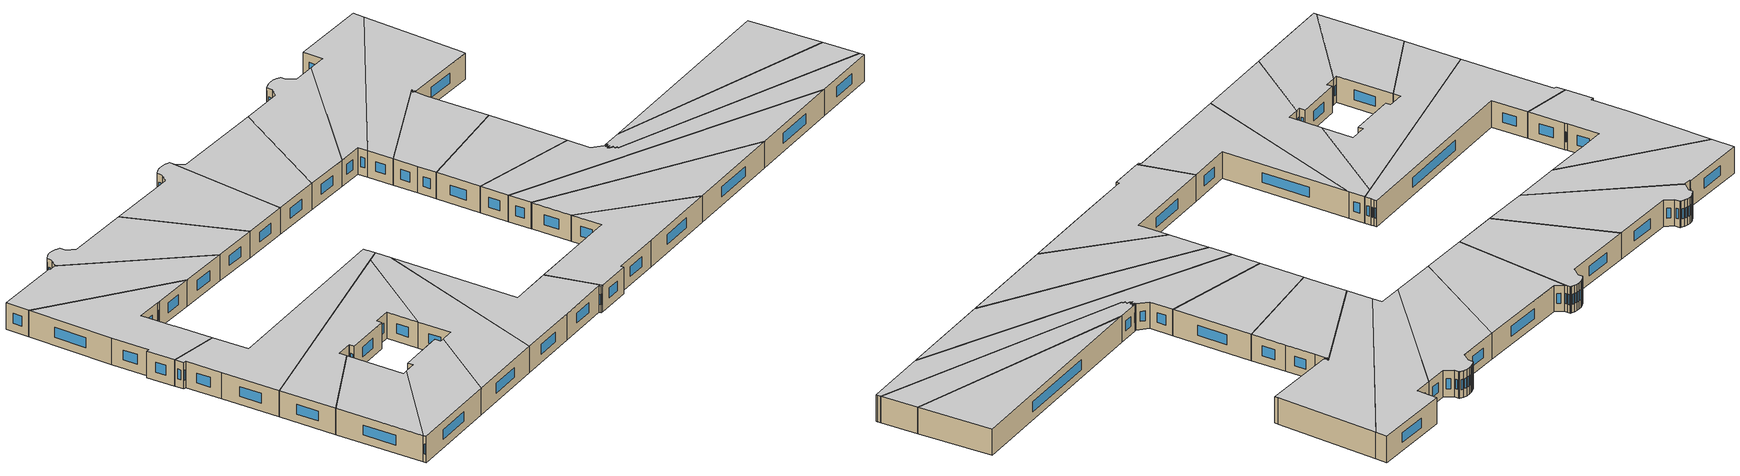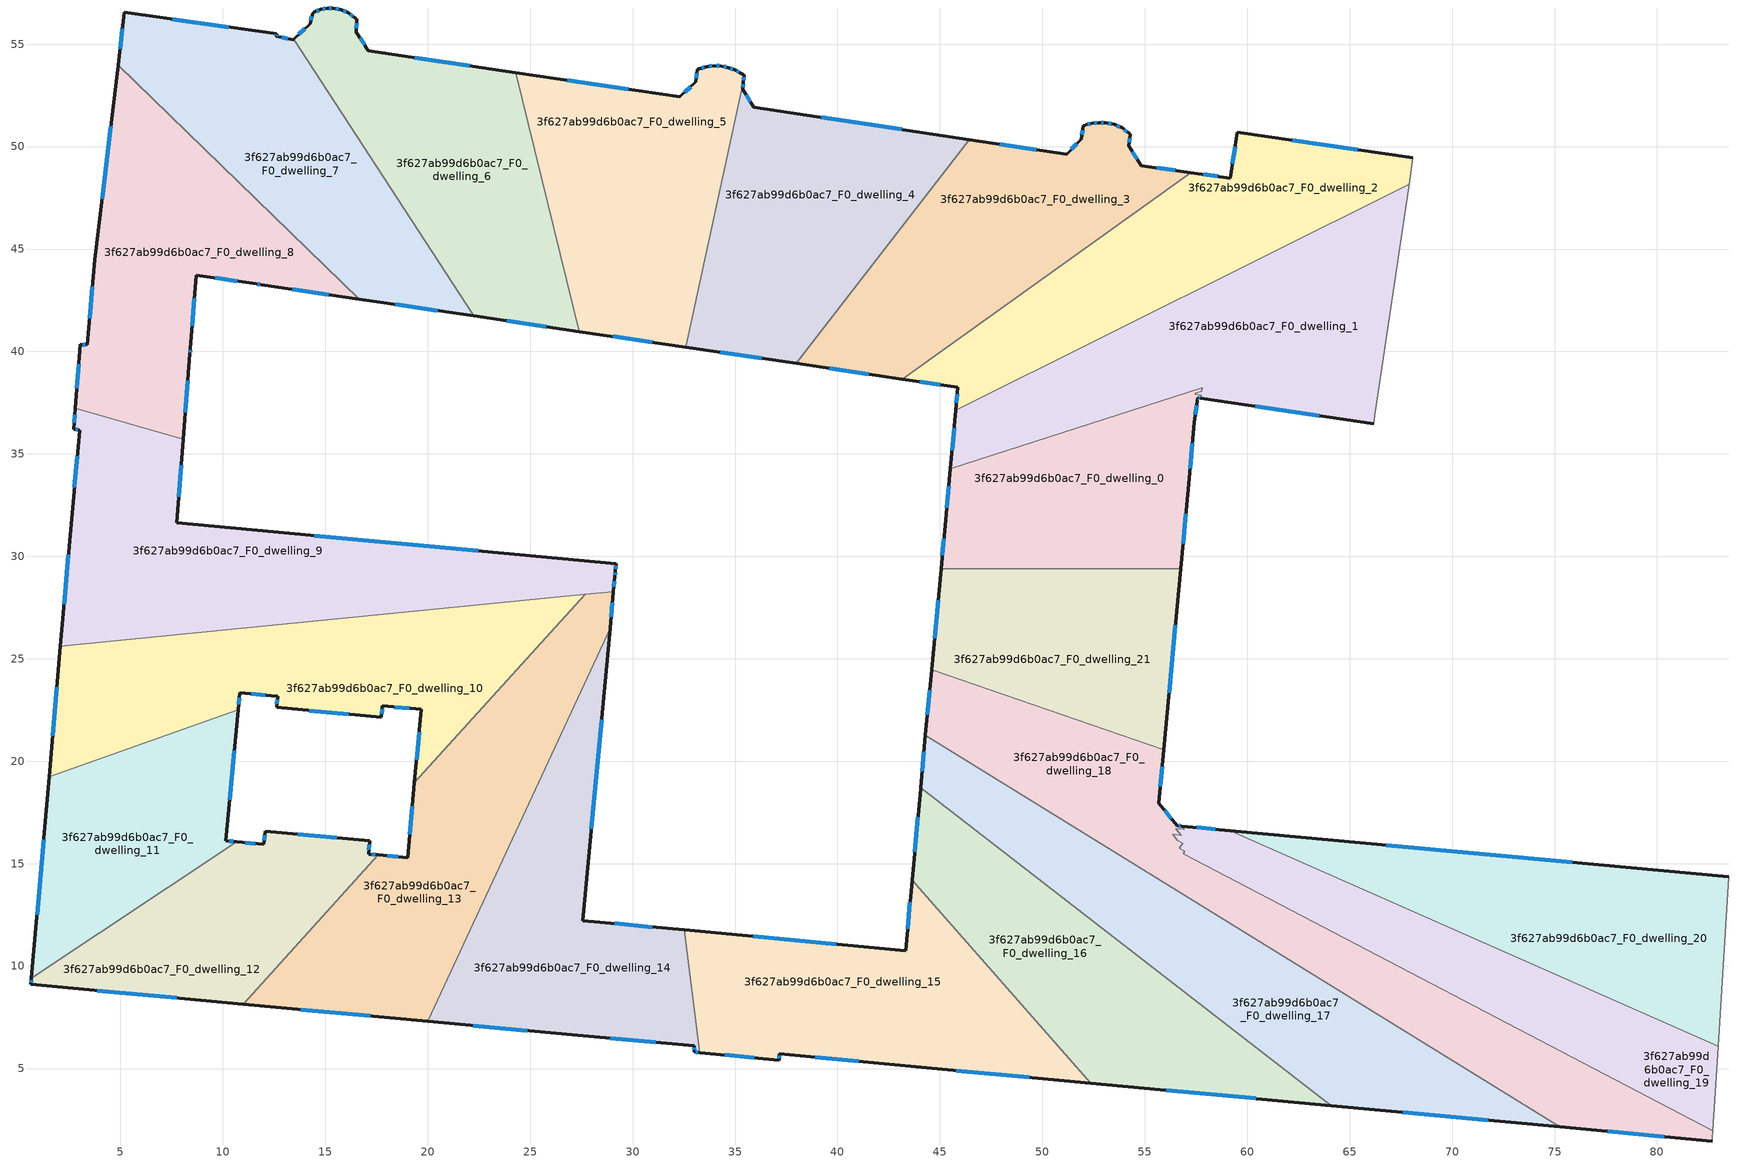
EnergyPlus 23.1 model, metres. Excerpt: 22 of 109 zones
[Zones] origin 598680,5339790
3f627ab99d6b0ac7_F0_dwelling_0
 floor ground (EU_floor_Construction): 57.81,38.22 57.79,38.05 57.47,37.95 57.46,37.91 57.76,37.87 57.74,37.72 57.59,37.74 57.41,36.54 57.12,33.28 56.76,29.4 45.06,29.4 45.25,31.51 45.51,34.28 z0
 wall outside (EU_wall_Construction): 56.76,29.4 57.12,33.28 57.41,36.54 57.59,37.74 57.74,37.72 / 45.51,34.28 45.25,31.51 45.06,29.4 z0:3
 wall to 3f627ab99d6b0ac7_F0_dwelling_21 (EU_wall_Construction): 45.06,29.4 56.76,29.4 z0:3
 wall to 3f627ab99d6b0ac7_F0_dwelling_1 (EU_wall_Construction): 57.74,37.72 57.76,37.87 57.46,37.91 57.47,37.95 57.79,38.05 57.81,38.22 45.51,34.28 z0:3
 window (EU_Window_Construction): 57.64,37.74 57.69,37.73 / 57.47,36.92 57.53,37.36 / 57.21,34.3 57.32,35.52 / 56.87,30.62 57,32.07 / 45.19,30.85 45.12,30.06 / 45.43,33.41 45.33,32.38 z0.94:2.06
 ceiling to 3f627ab99d6b0ac7_F1_dwelling_0 (EU_floor_Construction): 56.76,29.4 57.12,33.28 57.41,36.54 57.59,37.74 57.74,37.72 57.76,37.87 57.46,37.91 57.47,37.95 57.79,38.05 57.81,38.22 45.51,34.28 45.25,31.51 45.06,29.4 z3
3f627ab99d6b0ac7_F0_dwelling_1
 floor ground (EU_floor_Construction): 67.9,48.16 66.23,36.89 66.17,36.48 57.74,37.72 57.76,37.87 57.46,37.91 57.47,37.95 57.79,38.05 57.81,38.22 45.51,34.28 45.77,37.14 z0
 wall outside (EU_wall_Construction): 57.74,37.72 66.17,36.48 / 45.77,37.14 45.51,34.28 z0:3
 wall to 3f627ab99d6b0ac7_F0_dwelling_2 (EU_wall_Construction): 67.9,48.16 45.77,37.14 z0:3
 wall adiabatic (EU_wall_Construction): 66.17,36.48 66.23,36.89 67.9,48.16 z0:3
 window (EU_Window_Construction): 60.38,37.33 63.53,36.87 / 45.69,36.24 45.59,35.18 z0.94:2.06
 ceiling to 3f627ab99d6b0ac7_F1_dwelling_1 (EU_floor_Construction): 66.17,36.48 66.23,36.89 67.9,48.16 45.77,37.14 45.51,34.28 57.81,38.22 57.79,38.05 57.47,37.95 57.46,37.91 57.76,37.87 57.74,37.72 z3
3f627ab99d6b0ac7_F0_dwelling_10
 floor ground (EU_floor_Construction): 27.69,28.15 19.36,18.95 19.69,22.52 17.79,22.7 17.74,22.14 12.63,22.62 12.68,23.17 12.64,23.18 10.83,23.35 10.75,22.51 1.52,19.25 2.08,25.62 z0
 wall outside (EU_wall_Construction): 10.75,22.51 10.83,23.35 12.64,23.18 12.68,23.17 12.63,22.62 17.74,22.14 17.79,22.7 19.69,22.52 19.36,18.95 / 2.08,25.62 1.52,19.25 z0:3
 wall to 3f627ab99d6b0ac7_F0_dwelling_11 (EU_wall_Construction): 1.52,19.25 10.75,22.51 z0:3
 wall to 3f627ab99d6b0ac7_F0_dwelling_13 (EU_wall_Construction): 19.36,18.95 27.69,28.15 z0:3
 wall to 3f627ab99d6b0ac7_F0_dwelling_9 (EU_wall_Construction): 27.69,28.15 2.08,25.62 z0:3
 window (EU_Window_Construction): 18.38,22.65 19.09,22.58 / 17.75,22.32 17.77,22.53 / 14.23,22.47 16.14,22.29 / 12.66,23 12.64,22.79 / 11.39,23.3 12.07,23.23 / 10.77,22.77 10.8,23.09 / 1.9,23.62 1.7,21.24 / 19.59,21.4 19.46,20.07 z0.94:2.06
 ceiling to 3f627ab99d6b0ac7_F1_dwelling_10 (EU_floor_Construction): 19.36,18.95 27.69,28.15 2.08,25.62 1.52,19.25 10.75,22.51 10.83,23.35 12.64,23.18 12.68,23.17 12.63,22.62 17.74,22.14 17.79,22.7 19.69,22.52 z3
3f627ab99d6b0ac7_F0_dwelling_11
 floor ground (EU_floor_Construction): 10.75,22.51 10.15,16.12 10.69,16.07 0.66,9.42 1.52,19.25 z0
 wall outside (EU_wall_Construction): 10.69,16.07 10.15,16.12 10.75,22.51 / 1.52,19.25 0.66,9.42 z0:3
 wall to 3f627ab99d6b0ac7_F0_dwelling_12 (EU_wall_Construction): 0.66,9.42 10.69,16.07 z0:3
 window (EU_Window_Construction): 10.34,18.12 10.56,20.51 / 10.52,16.08 10.32,16.1 / 1.25,16.17 0.93,12.5 z0.94:2.06
 ceiling to 3f627ab99d6b0ac7_F1_dwelling_11 (EU_floor_Construction): 10.69,16.07 10.15,16.12 10.75,22.51 1.52,19.25 0.66,9.42 z3
3f627ab99d6b0ac7_F0_dwelling_12
 floor ground (EU_floor_Construction): 17.17,16.11 17.11,15.47 17.59,15.43 10.99,8.14 0.64,9.11 0.66,9.42 10.69,16.07 12.01,15.94 12.06,16.58 z0
 wall outside (EU_wall_Construction): 17.59,15.43 17.11,15.47 17.17,16.11 12.06,16.58 12.01,15.94 10.69,16.07 / 0.66,9.42 0.64,9.11 10.99,8.14 z0:3
 wall to 3f627ab99d6b0ac7_F0_dwelling_13 (EU_wall_Construction): 10.99,8.14 17.59,15.43 z0:3
 window (EU_Window_Construction): 12.05,16.38 12.02,16.14 / 15.57,16.26 13.67,16.44 / 17.13,15.67 17.15,15.91 / 17.44,15.44 17.26,15.46 / 3.88,8.8 7.74,8.44 / 0.65,9.32 0.64,9.2 / 11.59,15.98 11.1,16.03 z0.94:2.06
 ceiling to 3f627ab99d6b0ac7_F1_dwelling_12 (EU_floor_Construction): 10.99,8.14 17.59,15.43 17.11,15.47 17.17,16.11 12.06,16.58 12.01,15.94 10.69,16.07 0.66,9.42 0.64,9.11 z3
3f627ab99d6b0ac7_F0_dwelling_13
 floor ground (EU_floor_Construction): 29.07,28.28 28.9,26.5 20.02,7.3 10.99,8.14 17.59,15.43 19.02,15.29 19.36,18.95 27.69,28.15 z0
 wall outside (EU_wall_Construction): 19.36,18.95 19.02,15.29 17.59,15.43 / 28.9,26.5 29.07,28.28 / 10.99,8.14 20.02,7.3 z0:3
 wall to 3f627ab99d6b0ac7_F0_dwelling_14 (EU_wall_Construction): 20.02,7.3 28.9,26.5 z0:3
 wall to 3f627ab99d6b0ac7_F0_dwelling_9 (EU_wall_Construction): 29.07,28.28 27.69,28.15 z0:3
 window (EU_Window_Construction): 19.25,17.8 19.12,16.44 / 28.96,27.06 29.02,27.72 / 13.82,7.88 17.18,7.56 / 18.57,15.34 18.03,15.39 z0.94:2.06
 ceiling to 3f627ab99d6b0ac7_F1_dwelling_13 (EU_floor_Construction): 20.02,7.3 28.9,26.5 29.07,28.28 27.69,28.15 19.36,18.95 19.02,15.29 17.59,15.43 10.99,8.14 z3
3f627ab99d6b0ac7_F0_dwelling_14
 floor ground (EU_floor_Construction): 28.9,26.5 27.58,12.22 32.51,11.76 33.28,5.78 33,5.81 33,6.12 27.06,6.64 20.02,7.3 z0
 wall outside (EU_wall_Construction): 32.51,11.76 27.58,12.22 28.9,26.5 / 20.02,7.3 27.06,6.64 33,6.12 33,5.81 33.28,5.78 z0:3
 wall to 3f627ab99d6b0ac7_F0_dwelling_15 (EU_wall_Construction): 33.28,5.78 32.51,11.76 z0:3
 window (EU_Window_Construction): 27.99,16.7 28.49,22.02 / 30.97,11.91 29.12,12.08 / 33.09,5.8 33.19,5.79 / 33,6.02 33,5.91 / 28.92,6.48 31.14,6.28 / 22.22,7.1 24.85,6.85 z0.94:2.06
 ceiling to 3f627ab99d6b0ac7_F1_dwelling_14 (EU_floor_Construction): 33.28,5.78 32.51,11.76 27.58,12.22 28.9,26.5 20.02,7.3 27.06,6.64 33,6.12 33,5.81 z3
3f627ab99d6b0ac7_F0_dwelling_15
 floor ground (EU_floor_Construction): 43.64,14.2 52.36,4.29 42.8,5.18 37.16,5.73 37.16,5.41 33.28,5.78 32.51,11.76 43.32,10.76 z0
 wall outside (EU_wall_Construction): 33.28,5.78 37.16,5.41 37.16,5.73 42.8,5.18 52.36,4.29 / 43.64,14.2 43.32,10.76 32.51,11.76 z0:3
 wall to 3f627ab99d6b0ac7_F0_dwelling_16 (EU_wall_Construction): 52.36,4.29 43.64,14.2 z0:3
 window (EU_Window_Construction): 37.16,5.51 37.16,5.63 / 34.49,5.66 35.94,5.53 / 39.93,11.07 35.9,11.45 / 43.54,13.12 43.42,11.83 / 45.8,4.9 49.37,4.57 / 38.93,5.56 41.03,5.35 z0.94:2.06
 ceiling to 3f627ab99d6b0ac7_F1_dwelling_15 (EU_floor_Construction): 52.36,4.29 43.64,14.2 43.32,10.76 32.51,11.76 33.28,5.78 37.16,5.41 37.16,5.73 42.8,5.18 z3
3f627ab99d6b0ac7_F0_dwelling_16
 floor ground (EU_floor_Construction): 64.1,3.2 52.36,4.29 43.64,14.2 44.06,18.65 44.06,18.71 z0
 wall outside (EU_wall_Construction): 44.06,18.71 44.06,18.65 43.64,14.2 / 52.36,4.29 64.1,3.2 z0:3
 wall to 3f627ab99d6b0ac7_F0_dwelling_17 (EU_wall_Construction): 64.1,3.2 44.06,18.71 z0:3
 window (EU_Window_Construction): 43.93,17.26 43.77,15.59 / 56.04,3.95 60.42,3.54 z0.94:2.06
 ceiling to 3f627ab99d6b0ac7_F1_dwelling_16 (EU_floor_Construction): 64.1,3.2 44.06,18.71 44.06,18.65 43.64,14.2 52.36,4.29 z3
3f627ab99d6b0ac7_F0_dwelling_17
 floor ground (EU_floor_Construction): 75.26,2.16 64.1,3.2 44.06,18.71 44.3,21.26 z0
 wall outside (EU_wall_Construction): 64.1,3.2 75.26,2.16 / 44.3,21.26 44.06,18.71 z0:3
 wall to 3f627ab99d6b0ac7_F0_dwelling_18 (EU_wall_Construction): 75.26,2.16 44.3,21.26 z0:3
 window (EU_Window_Construction): 67.6,2.87 71.76,2.48 / 44.22,20.46 44.13,19.51 z0.94:2.06
 ceiling to 3f627ab99d6b0ac7_F1_dwelling_17 (EU_floor_Construction): 75.26,2.16 44.3,21.26 44.06,18.71 64.1,3.2 z3
3f627ab99d6b0ac7_F0_dwelling_18
 floor ground (EU_floor_Construction): 82.73,1.97 82.7,1.61 82.7,1.46 75.26,2.16 44.3,21.26 44.59,24.46 55.93,20.56 55.69,17.95 56.58,16.86 56.8,16.84 56.93,16.67 56.51,16.71 56.78,16.39 56.36,16.43 56.58,16.15 56.85,16.01 56.68,15.75 56.95,15.62 56.87,15.49 z0
 wall outside (EU_wall_Construction): 56.8,16.84 56.58,16.86 55.69,17.95 55.93,20.56 / 75.26,2.16 82.7,1.46 / 44.59,24.46 44.3,21.26 z0:3
 wall to 3f627ab99d6b0ac7_F0_dwelling_21 (EU_wall_Construction): 55.93,20.56 44.59,24.46 z0:3
 wall to 3f627ab99d6b0ac7_F0_dwelling_19 (EU_wall_Construction): 82.73,1.97 56.87,15.49 56.95,15.62 56.68,15.75 56.85,16.01 56.58,16.15 56.36,16.43 56.78,16.39 56.51,16.71 56.93,16.67 56.8,16.84 z0:3
 wall adiabatic (EU_wall_Construction): 82.7,1.46 82.7,1.61 82.73,1.97 z0:3
 window (EU_Window_Construction): 55.76,18.77 55.85,19.74 / 56.3,17.2 55.97,17.61 / 56.73,16.84 56.65,16.85 / 77.59,1.94 80.37,1.68 / 44.5,23.46 44.39,22.27 z0.94:2.06
 ceiling to 3f627ab99d6b0ac7_F1_dwelling_18 (EU_floor_Construction): 82.7,1.46 82.7,1.61 82.73,1.97 56.87,15.49 56.95,15.62 56.68,15.75 56.85,16.01 56.58,16.15 56.36,16.43 56.78,16.39 56.51,16.71 56.93,16.67 56.8,16.84 56.58,16.86 55.69,17.95 55.93,20.56 44.59,24.46 44.3,21.26 75.26,2.16 z3
3f627ab99d6b0ac7_F0_dwelling_19
 floor ground (EU_floor_Construction): 82.98,6.09 82.73,1.97 56.87,15.49 56.95,15.62 56.68,15.75 56.85,16.01 56.59,16.15 56.36,16.43 56.78,16.39 56.51,16.71 56.93,16.67 56.8,16.84 59.17,16.62 z0
 wall outside (EU_wall_Construction): 59.17,16.62 56.8,16.84 z0:3
 wall to 3f627ab99d6b0ac7_F0_dwelling_20 (EU_wall_Construction): 82.98,6.09 59.17,16.62 z0:3
 wall adiabatic (EU_wall_Construction): 82.73,1.97 82.98,6.09 z0:3
 window (EU_Window_Construction): 58.43,16.69 57.54,16.77 z0.94:2.06
 ceiling to 3f627ab99d6b0ac7_F1_dwelling_19 (EU_floor_Construction): 82.73,1.97 82.98,6.09 59.17,16.62 56.8,16.84 56.93,16.67 56.51,16.71 56.78,16.39 56.36,16.43 56.59,16.15 56.85,16.01 56.68,15.75 56.95,15.62 56.87,15.49 z3
3f627ab99d6b0ac7_F0_dwelling_2
 floor ground (EU_floor_Construction): 68.09,49.44 67.9,48.16 45.77,37.14 45.87,38.25 43.16,38.65 57.24,48.73 59.17,48.46 59.52,50.7 z0
 wall outside (EU_wall_Construction): 68.09,49.44 59.52,50.7 59.17,48.46 57.24,48.73 / 43.16,38.65 45.87,38.25 45.77,37.14 z0:3
 wall adiabatic (EU_wall_Construction): 67.9,48.16 68.09,49.44 z0:3
 wall to 3f627ab99d6b0ac7_F0_dwelling_3 (EU_wall_Construction): 57.24,48.73 43.16,38.65 z0:3
 window (EU_Window_Construction): 65.4,49.84 62.2,50.31 / 45.84,37.9 45.8,37.49 / 44.01,38.52 45.02,38.37 / 58.57,48.54 57.85,48.65 / 59.41,50 59.28,49.16 z0.94:2.06
 ceiling to 3f627ab99d6b0ac7_F1_dwelling_2 (EU_floor_Construction): 67.9,48.16 68.09,49.44 59.52,50.7 59.17,48.46 57.24,48.73 43.16,38.65 45.87,38.25 45.77,37.14 z3
3f627ab99d6b0ac7_F0_dwelling_20
 floor ground (EU_floor_Construction): 83.49,14.36 82.98,6.09 59.17,16.62 z0
 wall outside (EU_wall_Construction): 83.49,14.36 59.17,16.62 z0:3
 wall adiabatic (EU_wall_Construction): 82.98,6.09 83.49,14.36 z0:3
 window (EU_Window_Construction): 75.87,15.06 66.8,15.91 z0.94:2.06
 ceiling to 3f627ab99d6b0ac7_F1_dwelling_20 (EU_floor_Construction): 82.98,6.09 83.49,14.36 59.17,16.62 z3
3f627ab99d6b0ac7_F0_dwelling_21
 floor ground (EU_floor_Construction): 56.76,29.4 55.93,20.56 44.59,24.46 45.06,29.4 z0
 wall outside (EU_wall_Construction): 45.06,29.4 44.59,24.46 / 55.93,20.56 56.76,29.4 z0:3
 window (EU_Window_Construction): 44.91,27.86 44.74,26.01 / 56.19,23.33 56.5,26.63 z0.94:2.06
 ceiling to 3f627ab99d6b0ac7_F1_dwelling_21 (EU_floor_Construction): 55.93,20.56 56.76,29.4 45.06,29.4 44.59,24.46 z3
3f627ab99d6b0ac7_F0_dwelling_3
 floor ground (EU_floor_Construction): 57.24,48.73 43.16,38.65 37.98,39.41 46.43,50.34 51.19,49.63 51.9,50.36 52.01,51.01 52.09,51.04 52.13,51.05 52.44,51.13 52.76,51.17 53.09,51.16 53.5,51.08 53.9,50.91 54.24,50.65 54.26,50.63 54.28,50.61 54.3,50.58 54.21,50.04 54.82,49.07 z0
 wall outside (EU_wall_Construction): 57.24,48.73 54.82,49.07 54.21,50.04 54.3,50.58 54.28,50.61 54.26,50.63 54.24,50.65 53.9,50.91 53.5,51.08 53.09,51.16 52.76,51.17 52.44,51.13 52.13,51.05 52.09,51.04 52.01,51.01 51.9,50.36 51.19,49.63 46.43,50.34 / 37.98,39.41 43.16,38.65 z0:3
 wall to 3f627ab99d6b0ac7_F0_dwelling_4 (EU_wall_Construction): 46.43,50.34 37.98,39.41 z0:3
 window (EU_Window_Construction): 51.98,50.81 51.94,50.56 / 52.34,51.11 52.23,51.08 / 52.66,51.16 52.54,51.15 / 52.99,51.16 52.86,51.16 / 53.37,51.1 53.22,51.13 / 53.77,50.96 53.62,51.03 / 54.13,50.73 54,50.83 / 54.24,50.21 54.27,50.41 / 54.63,49.38 54.4,49.74 / 56.48,48.84 55.58,48.97 / 39.61,39.17 41.54,38.89 / 49.69,49.85 47.92,50.12 / 51.68,50.13 51.41,49.86 z0.94:2.06
 ceiling to 3f627ab99d6b0ac7_F1_dwelling_3 (EU_floor_Construction): 57.24,48.73 54.82,49.07 54.21,50.04 54.3,50.58 54.28,50.61 54.26,50.63 54.24,50.65 53.9,50.91 53.5,51.08 53.09,51.16 52.76,51.17 52.44,51.13 52.13,51.05 52.09,51.04 52.01,51.01 51.9,50.36 51.19,49.63 46.43,50.34 37.98,39.41 43.16,38.65 z3
3f627ab99d6b0ac7_F0_dwelling_4
 floor ground (EU_floor_Construction): 46.43,50.34 37.98,39.41 32.6,40.21 35.41,53.13 35.38,52.8 35.92,51.91 z0
 wall outside (EU_wall_Construction): 46.43,50.34 35.92,51.91 35.38,52.8 35.41,53.13 / 32.6,40.21 37.98,39.41 z0:3
 wall to 3f627ab99d6b0ac7_F0_dwelling_5 (EU_wall_Construction): 35.41,53.13 32.6,40.21 z0:3
 window (EU_Window_Construction): 43.13,50.83 39.21,51.42 / 34.29,39.96 36.29,39.66 / 35.39,52.91 35.4,53.03 / 35.75,52.19 35.55,52.52 z0.94:2.06
 ceiling to 3f627ab99d6b0ac7_F1_dwelling_4 (EU_floor_Construction): 37.98,39.41 46.43,50.34 35.92,51.91 35.38,52.8 35.41,53.13 32.6,40.21 z3
3f627ab99d6b0ac7_F0_dwelling_5
 floor ground (EU_floor_Construction): 35.28,53.58 35.33,53.55 35.39,53.52 35.44,53.49 35.41,53.13 32.6,40.21 27.41,40.97 24.31,53.61 32.31,52.43 33.09,53.15 33.16,53.76 33.19,53.77 33.23,53.79 33.26,53.8 33.62,53.91 33.98,53.95 34.35,53.93 34.67,53.86 34.98,53.74 z0
 wall outside (EU_wall_Construction): 35.41,53.13 35.44,53.49 35.39,53.52 35.33,53.55 35.28,53.58 34.98,53.74 34.67,53.86 34.35,53.93 33.98,53.95 33.62,53.91 33.26,53.8 33.23,53.79 33.19,53.77 33.16,53.76 33.09,53.15 32.31,52.43 24.31,53.61 / 27.41,40.97 32.6,40.21 z0:3
 wall to 3f627ab99d6b0ac7_F0_dwelling_6 (EU_wall_Construction): 24.31,53.61 27.41,40.97 z0:3
 window (EU_Window_Construction): 33.13,53.57 33.11,53.34 / 33.51,53.87 33.37,53.83 / 33.87,53.94 33.73,53.92 / 34.23,53.94 34.1,53.95 / 34.57,53.88 34.45,53.91 / 34.88,53.78 34.77,53.82 / 35.19,53.63 35.07,53.69 / 35.42,53.25 35.43,53.38 / 29.03,40.73 30.97,40.45 / 29.8,52.8 26.81,53.24 / 32.84,52.93 32.55,52.66 z0.94:2.06
 ceiling to 3f627ab99d6b0ac7_F1_dwelling_5 (EU_floor_Construction): 32.6,40.21 35.41,53.13 35.44,53.49 35.39,53.52 35.33,53.55 35.28,53.58 34.98,53.74 34.67,53.86 34.35,53.93 33.98,53.95 33.62,53.91 33.26,53.8 33.23,53.79 33.19,53.77 33.16,53.76 33.09,53.15 32.31,52.43 24.31,53.61 27.41,40.97 z3
3f627ab99d6b0ac7_F0_dwelling_6
 floor ground (EU_floor_Construction): 24.31,53.61 27.41,40.97 22.24,41.73 13.46,55.25 14.26,56 14.38,56.51 14.41,56.53 14.45,56.55 14.48,56.57 14.78,56.69 15.09,56.76 15.4,56.76 15.77,56.68 16.13,56.52 16.45,56.29 16.48,56.26 16.51,56.23 16.53,56.2 16.52,55.58 17.1,54.67 z0
 wall outside (EU_wall_Construction): 24.31,53.61 17.1,54.67 16.52,55.58 16.53,56.2 16.51,56.23 16.48,56.26 16.45,56.29 16.13,56.52 15.77,56.68 15.4,56.76 15.09,56.76 14.78,56.69 14.48,56.57 14.45,56.55 14.41,56.53 14.38,56.51 14.26,56 13.46,55.25 / 22.24,41.73 27.41,40.97 z0:3
 wall to 3f627ab99d6b0ac7_F0_dwelling_7 (EU_wall_Construction): 13.46,55.25 22.24,41.73 z0:3
 window (EU_Window_Construction): 14.69,56.65 14.58,56.61 / 14.99,56.74 14.88,56.71 / 15.3,56.76 15.19,56.76 / 15.66,56.71 15.52,56.74 / 16.02,56.57 15.88,56.63 / 16.35,56.36 16.23,56.45 / 16.52,55.78 16.53,56.01 / 16.92,54.96 16.7,55.3 / 22.05,53.94 19.36,54.34 / 23.86,41.49 25.79,41.21 / 14.01,55.76 13.71,55.48 / 14.34,56.35 14.3,56.16 z0.94:2.06
 ceiling to 3f627ab99d6b0ac7_F1_dwelling_6 (EU_floor_Construction): 27.41,40.97 24.31,53.61 17.1,54.67 16.52,55.58 16.53,56.2 16.51,56.23 16.48,56.26 16.45,56.29 16.13,56.52 15.77,56.68 15.4,56.76 15.09,56.76 14.78,56.69 14.48,56.57 14.45,56.55 14.41,56.53 14.38,56.51 14.26,56 13.46,55.25 22.24,41.73 z3
3f627ab99d6b0ac7_F0_dwelling_7
 floor ground (EU_floor_Construction): 13.46,55.25 22.24,41.73 16.67,42.55 4.89,53.96 5.2,56.56 12.63,55.5 12.61,55.38 13.43,55.22 z0
 wall outside (EU_wall_Construction): 13.46,55.25 13.43,55.22 12.61,55.38 12.63,55.5 5.2,56.56 4.89,53.96 / 16.67,42.55 22.24,41.73 z0:3
 wall to 3f627ab99d6b0ac7_F0_dwelling_8 (EU_wall_Construction): 4.89,53.96 16.67,42.55 z0:3
 window (EU_Window_Construction): 12.62,55.41 12.62,55.46 / 13.17,55.27 12.87,55.33 / 18.41,42.3 20.49,41.99 / 5.1,55.74 4.99,54.78 / 10.3,55.83 7.53,56.23 z0.94:2.06
 ceiling to 3f627ab99d6b0ac7_F1_dwelling_7 (EU_floor_Construction): 22.24,41.73 13.46,55.25 13.43,55.22 12.61,55.38 12.63,55.5 5.2,56.56 4.89,53.96 16.67,42.55 z3
3f627ab99d6b0ac7_F0_dwelling_8
 floor ground (EU_floor_Construction): 16.67,42.55 11.88,43.26 11.63,43.3 8.7,43.73 8.42,40.13 8.4,39.88 8.07,35.72 2.81,37.24 3.05,40.34 3.38,40.33 3.75,44.46 4.89,53.96 z0
 wall outside (EU_wall_Construction): 4.89,53.96 3.75,44.46 3.38,40.33 3.05,40.34 2.81,37.24 / 8.07,35.72 8.4,39.88 8.42,40.13 8.7,43.73 11.63,43.3 11.88,43.26 16.67,42.55 z0:3
 wall to 3f627ab99d6b0ac7_F0_dwelling_9 (EU_wall_Construction): 2.81,37.24 8.07,35.72 z0:3
 window (EU_Window_Construction): 3.28,40.33 3.16,40.34 / 3.64,43.17 3.5,41.62 / 4.53,50.98 4.11,47.44 / 13.38,43.04 15.17,42.78 / 11.71,43.29 11.8,43.27 / 9.62,43.6 10.71,43.43 / 8.51,41.26 8.61,42.6 / 8.4,39.96 8.41,40.05 / 8.17,37.03 8.29,38.58 / 2.97,39.37 2.88,38.21 z0.94:2.06
 ceiling to 3f627ab99d6b0ac7_F1_dwelling_8 (EU_floor_Construction): 16.67,42.55 4.89,53.96 3.75,44.46 3.38,40.33 3.05,40.34 2.81,37.24 8.07,35.72 8.4,39.88 8.42,40.13 8.7,43.73 11.63,43.3 11.88,43.26 z3
3f627ab99d6b0ac7_F0_dwelling_9
 floor ground (EU_floor_Construction): 29.19,29.64 29.16,29.3 29.14,29.01 29.07,28.28 2.08,25.62 2.65,32.11 3.02,36.15 2.72,36.21 2.81,37.24 8.07,35.72 7.74,31.63 z0
 wall outside (EU_wall_Construction): 2.81,37.24 2.72,36.21 3.02,36.15 2.65,32.11 2.08,25.62 / 29.07,28.28 29.14,29.01 29.16,29.3 29.19,29.64 7.74,31.63 8.07,35.72 z0:3
 window (EU_Window_Construction): 2.9,34.88 2.76,33.38 / 2.82,36.19 2.92,36.17 / 2.78,36.91 2.75,36.53 / 7.84,32.92 7.97,34.44 / 22.47,30.26 14.47,31.01 / 29.17,29.4 29.18,29.53 / 29.15,29.1 29.15,29.21 / 29.09,28.51 29.12,28.78 / 2.47,30.07 2.26,27.65 z0.94:2.06
 ceiling to 3f627ab99d6b0ac7_F1_dwelling_9 (EU_floor_Construction): 29.07,28.28 29.14,29.01 29.16,29.3 29.19,29.64 7.74,31.63 8.07,35.72 2.81,37.24 2.72,36.21 3.02,36.15 2.65,32.11 2.08,25.62 z3
[Building]
EU S2 Campaign: North Axis=0; Terrain=City; Solar Distribution=FullExterior
[Site:Location]
Vienna: Latitude=48; Longitude=16.5; Time Zone=1; Elevation=183
[SizingPeriod:WeatherFileDays]
AnnualSizingPeriod: Begin Month=1; Begin Day of Month=1; End Month=12; End Day of Month=31; Day of Week for Start Day=Monday; Use Weather File Daylight Saving Period=No; Use Weather File Rain and Snow Indicators=No
[MATERIAL]
EU_InternalMass_Material: Roughness=MediumRough; Thickness=0.1; Conductivity=1; Density=1800; Specific Heat=900; Thermal Absorptance=0.9; Solar Absorptance=0.7; Visible Absorptance=0.7
[MATERIAL:NOMASS] Roughness=MediumRough; Thermal Absorptance=0.9; Solar Absorptance=0.7; Visible Absorptance=0.7
Name | Thermal Resistance
EU_wall_NoMass | 0.914258
EU_floor_NoMass | 1.09711
[WINDOWMATERIAL:SIMPLEGLAZINGSYSTEM]
EU_Window_SimpleGlazing: UFactor=2.09642; Solar Heat Gain Coefficient=0.65; Visible Transmittance=0.65
[CONSTRUCTION]
EU_wall_Construction: EU_wall_NoMass
EU_floor_Construction: EU_floor_NoMass
EU_Window_Construction: EU_Window_SimpleGlazing
EU_InternalMass_Construction: EU_InternalMass_Material
[ZONE] Type=1; Multiplier=1; Ceiling Height=autocalculate; Floor Area=autocalculate; Part of Total Floor Area=Yes
Name | Volume
3f627ab99d6b0ac7_F0_dwelling_0 | 239.164
3f627ab99d6b0ac7_F0_dwelling_1 | 371.84
3f627ab99d6b0ac7_F0_dwelling_10 | 350.429
3f627ab99d6b0ac7_F0_dwelling_11 | 222.957
3f627ab99d6b0ac7_F0_dwelling_12 | 218.642
3f627ab99d6b0ac7_F0_dwelling_13 | 348.636
3f627ab99d6b0ac7_F0_dwelling_14 | 305.455
3f627ab99d6b0ac7_F0_dwelling_15 | 305.506
3f627ab99d6b0ac7_F0_dwelling_16 | 305.478
3f627ab99d6b0ac7_F0_dwelling_17 | 353.829
3f627ab99d6b0ac7_F0_dwelling_18 | 381.595
3f627ab99d6b0ac7_F0_dwelling_19 | 246.897
3f627ab99d6b0ac7_F0_dwelling_2 | 305.7
3f627ab99d6b0ac7_F0_dwelling_20 | 303.207
3f627ab99d6b0ac7_F0_dwelling_21 | 241.925
3f627ab99d6b0ac7_F0_dwelling_3 | 305.278
3f627ab99d6b0ac7_F0_dwelling_4; 3f627ab99d6b0ac7_F0_dwelling_7 | 305.457
3f627ab99d6b0ac7_F0_dwelling_5 | 305.528
3f627ab99d6b0ac7_F0_dwelling_6 | 305.46
3f627ab99d6b0ac7_F0_dwelling_8 | 306.327
3f627ab99d6b0ac7_F0_dwelling_9 | 386.025
[INTERNALMASS] Construction=EU_InternalMass_Construction
Name | Zone or ZoneList | Surface Area
3f627ab99d6b0ac7_F0_dwelling_0_EU_InternalMass | 3f627ab99d6b0ac7_F0_dwelling_0 | 79.7212
3f627ab99d6b0ac7_F0_dwelling_1_EU_InternalMass | 3f627ab99d6b0ac7_F0_dwelling_1 | 123.945
3f627ab99d6b0ac7_F0_dwelling_2_EU_InternalMass | 3f627ab99d6b0ac7_F0_dwelling_2 | 101.901
3f627ab99d6b0ac7_F0_dwelling_3_EU_InternalMass | 3f627ab99d6b0ac7_F0_dwelling_3 | 101.759
3f627ab99d6b0ac7_F0_dwelling_4_EU_InternalMass | 3f627ab99d6b0ac7_F0_dwelling_4 | 101.82
3f627ab99d6b0ac7_F0_dwelling_5_EU_InternalMass | 3f627ab99d6b0ac7_F0_dwelling_5 | 101.843
3f627ab99d6b0ac7_F0_dwelling_6_EU_InternalMass | 3f627ab99d6b0ac7_F0_dwelling_6 | 101.82
3f627ab99d6b0ac7_F0_dwelling_7_EU_InternalMass | 3f627ab99d6b0ac7_F0_dwelling_7 | 101.819
3f627ab99d6b0ac7_F0_dwelling_8_EU_InternalMass | 3f627ab99d6b0ac7_F0_dwelling_8 | 102.109
3f627ab99d6b0ac7_F0_dwelling_9_EU_InternalMass | 3f627ab99d6b0ac7_F0_dwelling_9 | 128.674
3f627ab99d6b0ac7_F0_dwelling_10_EU_InternalMass | 3f627ab99d6b0ac7_F0_dwelling_10 | 116.813
3f627ab99d6b0ac7_F0_dwelling_11_EU_InternalMass | 3f627ab99d6b0ac7_F0_dwelling_11 | 74.3159
3f627ab99d6b0ac7_F0_dwelling_12_EU_InternalMass | 3f627ab99d6b0ac7_F0_dwelling_12 | 72.8802
3f627ab99d6b0ac7_F0_dwelling_13_EU_InternalMass | 3f627ab99d6b0ac7_F0_dwelling_13 | 116.206
3f627ab99d6b0ac7_F0_dwelling_14_EU_InternalMass | 3f627ab99d6b0ac7_F0_dwelling_14 | 101.818
3f627ab99d6b0ac7_F0_dwelling_15_EU_InternalMass | 3f627ab99d6b0ac7_F0_dwelling_15 | 101.832
3f627ab99d6b0ac7_F0_dwelling_16_EU_InternalMass | 3f627ab99d6b0ac7_F0_dwelling_16 | 101.825
3f627ab99d6b0ac7_F0_dwelling_17_EU_InternalMass | 3f627ab99d6b0ac7_F0_dwelling_17 | 117.942
3f627ab99d6b0ac7_F0_dwelling_18_EU_InternalMass | 3f627ab99d6b0ac7_F0_dwelling_18 | 127.199
3f627ab99d6b0ac7_F0_dwelling_19_EU_InternalMass | 3f627ab99d6b0ac7_F0_dwelling_19 | 82.3
3f627ab99d6b0ac7_F0_dwelling_20_EU_InternalMass | 3f627ab99d6b0ac7_F0_dwelling_20 | 101.069
3f627ab99d6b0ac7_F0_dwelling_21_EU_InternalMass | 3f627ab99d6b0ac7_F0_dwelling_21 | 80.6418
[OTHEREQUIPMENT] Fuel Type=Electricity; Design Level Calculation Method=Watts/Area; Power per Zone Floor Area=1; Fraction Latent=0; Fraction Radiant=0; Fraction Lost=0; Carbon Dioxide Generation Rate=0; EndUse Subcategory=EU_Step8_InternalGains
Name | Zone or ZoneList or Space or SpaceList | Schedule
EU_Step8_InternalGain_3f627ab99d6b0ac7_F0_dwelling_0_f000 | 3f627ab99d6b0ac7_F0_dwelling_0 | EU_Step8_GainSchedule_3f627ab99d6b0ac7_F0_dwelling_0_f000
EU_Step8_InternalGain_3f627ab99d6b0ac7_F0_dwelling_1_f000 | 3f627ab99d6b0ac7_F0_dwelling_1 | EU_Step8_GainSchedule_3f627ab99d6b0ac7_F0_dwelling_1_f000
EU_Step8_InternalGain_3f627ab99d6b0ac7_F0_dwelling_2_f000 | 3f627ab99d6b0ac7_F0_dwelling_2 | EU_Step8_GainSchedule_3f627ab99d6b0ac7_F0_dwelling_2_f000
EU_Step8_InternalGain_3f627ab99d6b0ac7_F0_dwelling_3_f000 | 3f627ab99d6b0ac7_F0_dwelling_3 | EU_Step8_GainSchedule_3f627ab99d6b0ac7_F0_dwelling_3_f000
EU_Step8_InternalGain_3f627ab99d6b0ac7_F0_dwelling_4_f000 | 3f627ab99d6b0ac7_F0_dwelling_4 | EU_Step8_GainSchedule_3f627ab99d6b0ac7_F0_dwelling_4_f000
EU_Step8_InternalGain_3f627ab99d6b0ac7_F0_dwelling_5_f000 | 3f627ab99d6b0ac7_F0_dwelling_5 | EU_Step8_GainSchedule_3f627ab99d6b0ac7_F0_dwelling_5_f000
EU_Step8_InternalGain_3f627ab99d6b0ac7_F0_dwelling_6_f000 | 3f627ab99d6b0ac7_F0_dwelling_6 | EU_Step8_GainSchedule_3f627ab99d6b0ac7_F0_dwelling_6_f000
EU_Step8_InternalGain_3f627ab99d6b0ac7_F0_dwelling_7_f000 | 3f627ab99d6b0ac7_F0_dwelling_7 | EU_Step8_GainSchedule_3f627ab99d6b0ac7_F0_dwelling_7_f000
EU_Step8_InternalGain_3f627ab99d6b0ac7_F0_dwelling_8_f000 | 3f627ab99d6b0ac7_F0_dwelling_8 | EU_Step8_GainSchedule_3f627ab99d6b0ac7_F0_dwelling_8_f000
EU_Step8_InternalGain_3f627ab99d6b0ac7_F0_dwelling_9_f000 | 3f627ab99d6b0ac7_F0_dwelling_9 | EU_Step8_GainSchedule_3f627ab99d6b0ac7_F0_dwelling_9_f000
EU_Step8_InternalGain_3f627ab99d6b0ac7_F0_dwelling_10_f000 | 3f627ab99d6b0ac7_F0_dwelling_10 | EU_Step8_GainSchedule_3f627ab99d6b0ac7_F0_dwelling_10_f000
EU_Step8_InternalGain_3f627ab99d6b0ac7_F0_dwelling_11_f000 | 3f627ab99d6b0ac7_F0_dwelling_11 | EU_Step8_GainSchedule_3f627ab99d6b0ac7_F0_dwelling_11_f000
EU_Step8_InternalGain_3f627ab99d6b0ac7_F0_dwelling_12_f000 | 3f627ab99d6b0ac7_F0_dwelling_12 | EU_Step8_GainSchedule_3f627ab99d6b0ac7_F0_dwelling_12_f000
EU_Step8_InternalGain_3f627ab99d6b0ac7_F0_dwelling_13_f000 | 3f627ab99d6b0ac7_F0_dwelling_13 | EU_Step8_GainSchedule_3f627ab99d6b0ac7_F0_dwelling_13_f000
EU_Step8_InternalGain_3f627ab99d6b0ac7_F0_dwelling_14_f000 | 3f627ab99d6b0ac7_F0_dwelling_14 | EU_Step8_GainSchedule_3f627ab99d6b0ac7_F0_dwelling_14_f000
EU_Step8_InternalGain_3f627ab99d6b0ac7_F0_dwelling_15_f000 | 3f627ab99d6b0ac7_F0_dwelling_15 | EU_Step8_GainSchedule_3f627ab99d6b0ac7_F0_dwelling_15_f000
EU_Step8_InternalGain_3f627ab99d6b0ac7_F0_dwelling_16_f000 | 3f627ab99d6b0ac7_F0_dwelling_16 | EU_Step8_GainSchedule_3f627ab99d6b0ac7_F0_dwelling_16_f000
EU_Step8_InternalGain_3f627ab99d6b0ac7_F0_dwelling_17_f000 | 3f627ab99d6b0ac7_F0_dwelling_17 | EU_Step8_GainSchedule_3f627ab99d6b0ac7_F0_dwelling_17_f000
EU_Step8_InternalGain_3f627ab99d6b0ac7_F0_dwelling_18_f000 | 3f627ab99d6b0ac7_F0_dwelling_18 | EU_Step8_GainSchedule_3f627ab99d6b0ac7_F0_dwelling_18_f000
EU_Step8_InternalGain_3f627ab99d6b0ac7_F0_dwelling_19_f000 | 3f627ab99d6b0ac7_F0_dwelling_19 | EU_Step8_GainSchedule_3f627ab99d6b0ac7_F0_dwelling_19_f000
EU_Step8_InternalGain_3f627ab99d6b0ac7_F0_dwelling_20_f000 | 3f627ab99d6b0ac7_F0_dwelling_20 | EU_Step8_GainSchedule_3f627ab99d6b0ac7_F0_dwelling_20_f000
EU_Step8_InternalGain_3f627ab99d6b0ac7_F0_dwelling_21_f000 | 3f627ab99d6b0ac7_F0_dwelling_21 | EU_Step8_GainSchedule_3f627ab99d6b0ac7_F0_dwelling_21_f000
[ZONEVENTILATION:DESIGNFLOWRATE] Schedule=EU_AlwaysOn; Design Flow Rate Calculation Method=AirChanges/Hour; Air Changes per Hour=0.546891; Ventilation Type=Natural; Fan Pressure Rise=0; Fan Total Efficiency=1; Constant Term Coefficient=1; Temperature Term Coefficient=0; Velocity Term Coefficient=0; Velocity Squared Term Coefficient=0; Minimum Indoor Temperature=-100; Maximum Indoor Temperature=100; Delta Temperature=-100; Minimum Outdoor Temperature=-100; Maximum Outdoor Temperature=100; Maximum Wind Speed=40
Name | Zone or ZoneList or Space or SpaceList
EU_ConstantAir_3f627ab99d6b0ac7_F0_dwelling_0 | 3f627ab99d6b0ac7_F0_dwelling_0
EU_ConstantAir_3f627ab99d6b0ac7_F0_dwelling_1 | 3f627ab99d6b0ac7_F0_dwelling_1
EU_ConstantAir_3f627ab99d6b0ac7_F0_dwelling_2 | 3f627ab99d6b0ac7_F0_dwelling_2
EU_ConstantAir_3f627ab99d6b0ac7_F0_dwelling_3 | 3f627ab99d6b0ac7_F0_dwelling_3
EU_ConstantAir_3f627ab99d6b0ac7_F0_dwelling_4 | 3f627ab99d6b0ac7_F0_dwelling_4
EU_ConstantAir_3f627ab99d6b0ac7_F0_dwelling_5 | 3f627ab99d6b0ac7_F0_dwelling_5
EU_ConstantAir_3f627ab99d6b0ac7_F0_dwelling_6 | 3f627ab99d6b0ac7_F0_dwelling_6
EU_ConstantAir_3f627ab99d6b0ac7_F0_dwelling_7 | 3f627ab99d6b0ac7_F0_dwelling_7
EU_ConstantAir_3f627ab99d6b0ac7_F0_dwelling_8 | 3f627ab99d6b0ac7_F0_dwelling_8
EU_ConstantAir_3f627ab99d6b0ac7_F0_dwelling_9 | 3f627ab99d6b0ac7_F0_dwelling_9
EU_ConstantAir_3f627ab99d6b0ac7_F0_dwelling_10 | 3f627ab99d6b0ac7_F0_dwelling_10
EU_ConstantAir_3f627ab99d6b0ac7_F0_dwelling_11 | 3f627ab99d6b0ac7_F0_dwelling_11
EU_ConstantAir_3f627ab99d6b0ac7_F0_dwelling_12 | 3f627ab99d6b0ac7_F0_dwelling_12
EU_ConstantAir_3f627ab99d6b0ac7_F0_dwelling_13 | 3f627ab99d6b0ac7_F0_dwelling_13
EU_ConstantAir_3f627ab99d6b0ac7_F0_dwelling_14 | 3f627ab99d6b0ac7_F0_dwelling_14
EU_ConstantAir_3f627ab99d6b0ac7_F0_dwelling_15 | 3f627ab99d6b0ac7_F0_dwelling_15
EU_ConstantAir_3f627ab99d6b0ac7_F0_dwelling_16 | 3f627ab99d6b0ac7_F0_dwelling_16
EU_ConstantAir_3f627ab99d6b0ac7_F0_dwelling_17 | 3f627ab99d6b0ac7_F0_dwelling_17
EU_ConstantAir_3f627ab99d6b0ac7_F0_dwelling_18 | 3f627ab99d6b0ac7_F0_dwelling_18
EU_ConstantAir_3f627ab99d6b0ac7_F0_dwelling_19 | 3f627ab99d6b0ac7_F0_dwelling_19
EU_ConstantAir_3f627ab99d6b0ac7_F0_dwelling_20 | 3f627ab99d6b0ac7_F0_dwelling_20
EU_ConstantAir_3f627ab99d6b0ac7_F0_dwelling_21 | 3f627ab99d6b0ac7_F0_dwelling_21
[HVACTEMPLATE:THERMOSTAT] Constant Heating Setpoint=20; Constant Cooling Setpoint=50
EU_HeatOnly_3f627ab99d6b0ac7_F0_dwelling_0; EU_HeatOnly_3f627ab99d6b0ac7_F0_dwelling_1; EU_HeatOnly_3f627ab99d6b0ac7_F0_dwelling_2; EU_HeatOnly_3f627ab99d6b0ac7_F0_dwelling_3; EU_HeatOnly_3f627ab99d6b0ac7_F0_dwelling_4; EU_HeatOnly_3f627ab99d6b0ac7_F0_dwelling_5; EU_HeatOnly_3f627ab99d6b0ac7_F0_dwelling_6; EU_HeatOnly_3f627ab99d6b0ac7_F0_dwelling_7; EU_HeatOnly_3f627ab99d6b0ac7_F0_dwelling_8; EU_HeatOnly_3f627ab99d6b0ac7_F0_dwelling_9; EU_HeatOnly_3f627ab99d6b0ac7_F0_dwelling_10; EU_HeatOnly_3f627ab99d6b0ac7_F0_dwelling_11; EU_HeatOnly_3f627ab99d6b0ac7_F0_dwelling_12; EU_HeatOnly_3f627ab99d6b0ac7_F0_dwelling_13; EU_HeatOnly_3f627ab99d6b0ac7_F0_dwelling_14; EU_HeatOnly_3f627ab99d6b0ac7_F0_dwelling_15; EU_HeatOnly_3f627ab99d6b0ac7_F0_dwelling_16; EU_HeatOnly_3f627ab99d6b0ac7_F0_dwelling_17; EU_HeatOnly_3f627ab99d6b0ac7_F0_dwelling_18; EU_HeatOnly_3f627ab99d6b0ac7_F0_dwelling_19; EU_HeatOnly_3f627ab99d6b0ac7_F0_dwelling_20; EU_HeatOnly_3f627ab99d6b0ac7_F0_dwelling_21; EU_HeatOnly_3f627ab99d6b0ac7_F1_dwelling_0; EU_HeatOnly_3f627ab99d6b0ac7_F1_dwelling_1; EU_HeatOnly_3f627ab99d6b0ac7_F1_dwelling_2; EU_HeatOnly_3f627ab99d6b0ac7_F1_dwelling_3; EU_HeatOnly_3f627ab99d6b0ac7_F1_dwelling_4; EU_HeatOnly_3f627ab99d6b0ac7_F1_dwelling_5; EU_HeatOnly_3f627ab99d6b0ac7_F1_dwelling_6; EU_HeatOnly_3f627ab99d6b0ac7_F1_dwelling_7; EU_HeatOnly_3f627ab99d6b0ac7_F1_dwelling_8; EU_HeatOnly_3f627ab99d6b0ac7_F1_dwelling_9; EU_HeatOnly_3f627ab99d6b0ac7_F1_dwelling_10; EU_HeatOnly_3f627ab99d6b0ac7_F1_dwelling_11; EU_HeatOnly_3f627ab99d6b0ac7_F1_dwelling_12; EU_HeatOnly_3f627ab99d6b0ac7_F1_dwelling_13; EU_HeatOnly_3f627ab99d6b0ac7_F1_dwelling_14; EU_HeatOnly_3f627ab99d6b0ac7_F1_dwelling_15; EU_HeatOnly_3f627ab99d6b0ac7_F1_dwelling_16; EU_HeatOnly_3f627ab99d6b0ac7_F1_dwelling_17; EU_HeatOnly_3f627ab99d6b0ac7_F1_dwelling_18; EU_HeatOnly_3f627ab99d6b0ac7_F1_dwelling_19; EU_HeatOnly_3f627ab99d6b0ac7_F1_dwelling_20; EU_HeatOnly_3f627ab99d6b0ac7_F1_dwelling_21; EU_HeatOnly_3f627ab99d6b0ac7_F2_dwelling_0; EU_HeatOnly_3f627ab99d6b0ac7_F2_dwelling_1; EU_HeatOnly_3f627ab99d6b0ac7_F2_dwelling_2; EU_HeatOnly_3f627ab99d6b0ac7_F2_dwelling_3; EU_HeatOnly_3f627ab99d6b0ac7_F2_dwelling_4; EU_HeatOnly_3f627ab99d6b0ac7_F2_dwelling_5; EU_HeatOnly_3f627ab99d6b0ac7_F2_dwelling_6; EU_HeatOnly_3f627ab99d6b0ac7_F2_dwelling_7; EU_HeatOnly_3f627ab99d6b0ac7_F2_dwelling_8; EU_HeatOnly_3f627ab99d6b0ac7_F2_dwelling_9; EU_HeatOnly_3f627ab99d6b0ac7_F2_dwelling_10; EU_HeatOnly_3f627ab99d6b0ac7_F2_dwelling_11; EU_HeatOnly_3f627ab99d6b0ac7_F2_dwelling_12; EU_HeatOnly_3f627ab99d6b0ac7_F2_dwelling_13; EU_HeatOnly_3f627ab99d6b0ac7_F2_dwelling_14; EU_HeatOnly_3f627ab99d6b0ac7_F2_dwelling_15; EU_HeatOnly_3f627ab99d6b0ac7_F2_dwelling_16; EU_HeatOnly_3f627ab99d6b0ac7_F2_dwelling_17
[HVACTEMPLATE:ZONE:IDEALLOADSAIRSYSTEM] System Availability Schedule=EU_AlwaysOn; Maximum Heating Supply Air Temperature=50; Minimum Cooling Supply Air Temperature=13; Maximum Heating Supply Air Humidity Ratio=0.0156; Minimum Cooling Supply Air Humidity Ratio=0.0077; Heating Limit=NoLimit; Cooling Limit=NoLimit; Heating Availability Schedule=EU_AlwaysOn; Cooling Availability Schedule=EU_CoolingOff; Dehumidification Control Type=ConstantSensibleHeatRatio; Cooling Sensible Heat Ratio=0.7; Dehumidification Setpoint=60; Humidification Control Type=None; Humidification Setpoint=30; Outdoor Air Method=None; Outdoor Air Flow Rate per Person=0.00944; Outdoor Air Flow Rate per Zone Floor Area=0; Outdoor Air Flow Rate per Zone=0; Demand Controlled Ventilation Type=None; Outdoor Air Economizer Type=NoEconomizer; Heat Recovery Type=None; Sensible Heat Recovery Effectiveness=0.7; Latent Heat Recovery Effectiveness=0.65
Name | Template Thermostat
3f627ab99d6b0ac7_F0_dwelling_0 | EU_HeatOnly_3f627ab99d6b0ac7_F0_dwelling_0
3f627ab99d6b0ac7_F0_dwelling_1 | EU_HeatOnly_3f627ab99d6b0ac7_F0_dwelling_1
3f627ab99d6b0ac7_F0_dwelling_2 | EU_HeatOnly_3f627ab99d6b0ac7_F0_dwelling_2
3f627ab99d6b0ac7_F0_dwelling_3 | EU_HeatOnly_3f627ab99d6b0ac7_F0_dwelling_3
3f627ab99d6b0ac7_F0_dwelling_4 | EU_HeatOnly_3f627ab99d6b0ac7_F0_dwelling_4
3f627ab99d6b0ac7_F0_dwelling_5 | EU_HeatOnly_3f627ab99d6b0ac7_F0_dwelling_5
3f627ab99d6b0ac7_F0_dwelling_6 | EU_HeatOnly_3f627ab99d6b0ac7_F0_dwelling_6
3f627ab99d6b0ac7_F0_dwelling_7 | EU_HeatOnly_3f627ab99d6b0ac7_F0_dwelling_7
3f627ab99d6b0ac7_F0_dwelling_8 | EU_HeatOnly_3f627ab99d6b0ac7_F0_dwelling_8
3f627ab99d6b0ac7_F0_dwelling_9 | EU_HeatOnly_3f627ab99d6b0ac7_F0_dwelling_9
3f627ab99d6b0ac7_F0_dwelling_10 | EU_HeatOnly_3f627ab99d6b0ac7_F0_dwelling_10
3f627ab99d6b0ac7_F0_dwelling_11 | EU_HeatOnly_3f627ab99d6b0ac7_F0_dwelling_11
3f627ab99d6b0ac7_F0_dwelling_12 | EU_HeatOnly_3f627ab99d6b0ac7_F0_dwelling_12
3f627ab99d6b0ac7_F0_dwelling_13 | EU_HeatOnly_3f627ab99d6b0ac7_F0_dwelling_13
3f627ab99d6b0ac7_F0_dwelling_14 | EU_HeatOnly_3f627ab99d6b0ac7_F0_dwelling_14
3f627ab99d6b0ac7_F0_dwelling_15 | EU_HeatOnly_3f627ab99d6b0ac7_F0_dwelling_15
3f627ab99d6b0ac7_F0_dwelling_16 | EU_HeatOnly_3f627ab99d6b0ac7_F0_dwelling_16
3f627ab99d6b0ac7_F0_dwelling_17 | EU_HeatOnly_3f627ab99d6b0ac7_F0_dwelling_17
3f627ab99d6b0ac7_F0_dwelling_18 | EU_HeatOnly_3f627ab99d6b0ac7_F0_dwelling_18
3f627ab99d6b0ac7_F0_dwelling_19 | EU_HeatOnly_3f627ab99d6b0ac7_F0_dwelling_19
3f627ab99d6b0ac7_F0_dwelling_20 | EU_HeatOnly_3f627ab99d6b0ac7_F0_dwelling_20
3f627ab99d6b0ac7_F0_dwelling_21 | EU_HeatOnly_3f627ab99d6b0ac7_F0_dwelling_21
[SIZING:ZONE] Zone Cooling Design Supply Air Temperature Input Method=SupplyAirTemperature; Zone Cooling Design Supply Air Temperature=13; Zone Heating Design Supply Air Temperature Input Method=SupplyAirTemperature; Zone Heating Design Supply Air Temperature=50; Zone Cooling Design Supply Air Humidity Ratio=0.008; Zone Heating Design Supply Air Humidity Ratio=0.008; Cooling Design Air Flow Method=DesignDay; Cooling Design Air Flow Rate=0; Cooling Minimum Air Flow per Zone Floor Area=0.000762; Cooling Minimum Air Flow=0; Cooling Minimum Air Flow Fraction=0.2; Heating Design Air Flow Method=DesignDay; Heating Design Air Flow Rate=0; Heating Maximum Air Flow per Zone Floor Area=0.002032; Heating Maximum Air Flow=0.141576; Heating Maximum Air Flow Fraction=0.3; Account for Dedicated Outdoor Air System=No; Dedicated Outdoor Air System Control Strategy=NeutralSupplyAir; Dedicated Outdoor Air Low Setpoint Temperature for Design=autosize; Dedicated Outdoor Air High Setpoint Temperature for Design=autosize; Zone Load Sizing Method=Sensible Load Only No Latent Load; Zone Latent Cooling Design Supply Air Humidity Ratio Input Method=HumidityRatioDifference; Zone Cooling Design Supply Air Humidity Ratio Difference=0.005; Zone Latent Heating Design Supply Air Humidity Ratio Input Method=HumidityRatioDifference; Zone Humidification Design Supply Air Humidity Ratio Difference=0.005
3f627ab99d6b0ac7_F0_dwelling_0; 3f627ab99d6b0ac7_F0_dwelling_1; 3f627ab99d6b0ac7_F0_dwelling_2; 3f627ab99d6b0ac7_F0_dwelling_3; 3f627ab99d6b0ac7_F0_dwelling_4; 3f627ab99d6b0ac7_F0_dwelling_5; 3f627ab99d6b0ac7_F0_dwelling_6; 3f627ab99d6b0ac7_F0_dwelling_7; 3f627ab99d6b0ac7_F0_dwelling_8; 3f627ab99d6b0ac7_F0_dwelling_9; 3f627ab99d6b0ac7_F0_dwelling_10; 3f627ab99d6b0ac7_F0_dwelling_11; 3f627ab99d6b0ac7_F0_dwelling_12; 3f627ab99d6b0ac7_F0_dwelling_13; 3f627ab99d6b0ac7_F0_dwelling_14; 3f627ab99d6b0ac7_F0_dwelling_15; 3f627ab99d6b0ac7_F0_dwelling_16; 3f627ab99d6b0ac7_F0_dwelling_17; 3f627ab99d6b0ac7_F0_dwelling_18; 3f627ab99d6b0ac7_F0_dwelling_19; 3f627ab99d6b0ac7_F0_dwelling_20; 3f627ab99d6b0ac7_F0_dwelling_21
[SCHEDULE:CONSTANT]
Name | Hourly Value
EU_AlwaysOn | 1
EU_CoolingOff | 0
[SCHEDULE:FILE] Column Number=1; Rows to Skip at Top=0; Number of Hours of Data=8760; Column Separator=Comma; Interpolate to Timestep=No; Minutes per Item=60; Adjust Schedule for Daylight Savings=Yes
Name | File
EU_Step8_GainSchedule_3f627ab99d6b0ac7_F0_dwelling_0_f000 | ../../schedules/3f627ab99d6b0ac7/3f627ab99d6b0ac7_F0_dwelling_0_f000_gain.csv
EU_Step8_GainSchedule_3f627ab99d6b0ac7_F0_dwelling_1_f000 | ../../schedules/3f627ab99d6b0ac7/3f627ab99d6b0ac7_F0_dwelling_1_f000_gain.csv
EU_Step8_GainSchedule_3f627ab99d6b0ac7_F0_dwelling_2_f000 | ../../schedules/3f627ab99d6b0ac7/3f627ab99d6b0ac7_F0_dwelling_2_f000_gain.csv
EU_Step8_GainSchedule_3f627ab99d6b0ac7_F0_dwelling_3_f000 | ../../schedules/3f627ab99d6b0ac7/3f627ab99d6b0ac7_F0_dwelling_3_f000_gain.csv
EU_Step8_GainSchedule_3f627ab99d6b0ac7_F0_dwelling_4_f000 | ../../schedules/3f627ab99d6b0ac7/3f627ab99d6b0ac7_F0_dwelling_4_f000_gain.csv
EU_Step8_GainSchedule_3f627ab99d6b0ac7_F0_dwelling_5_f000 | ../../schedules/3f627ab99d6b0ac7/3f627ab99d6b0ac7_F0_dwelling_5_f000_gain.csv
EU_Step8_GainSchedule_3f627ab99d6b0ac7_F0_dwelling_6_f000 | ../../schedules/3f627ab99d6b0ac7/3f627ab99d6b0ac7_F0_dwelling_6_f000_gain.csv
EU_Step8_GainSchedule_3f627ab99d6b0ac7_F0_dwelling_7_f000 | ../../schedules/3f627ab99d6b0ac7/3f627ab99d6b0ac7_F0_dwelling_7_f000_gain.csv
EU_Step8_GainSchedule_3f627ab99d6b0ac7_F0_dwelling_8_f000 | ../../schedules/3f627ab99d6b0ac7/3f627ab99d6b0ac7_F0_dwelling_8_f000_gain.csv
EU_Step8_GainSchedule_3f627ab99d6b0ac7_F0_dwelling_9_f000 | ../../schedules/3f627ab99d6b0ac7/3f627ab99d6b0ac7_F0_dwelling_9_f000_gain.csv
EU_Step8_GainSchedule_3f627ab99d6b0ac7_F0_dwelling_10_f000 | ../../schedules/3f627ab99d6b0ac7/3f627ab99d6b0ac7_F0_dwelling_10_f000_gain.csv
EU_Step8_GainSchedule_3f627ab99d6b0ac7_F0_dwelling_11_f000 | ../../schedules/3f627ab99d6b0ac7/3f627ab99d6b0ac7_F0_dwelling_11_f000_gain.csv
EU_Step8_GainSchedule_3f627ab99d6b0ac7_F0_dwelling_12_f000 | ../../schedules/3f627ab99d6b0ac7/3f627ab99d6b0ac7_F0_dwelling_12_f000_gain.csv
EU_Step8_GainSchedule_3f627ab99d6b0ac7_F0_dwelling_13_f000 | ../../schedules/3f627ab99d6b0ac7/3f627ab99d6b0ac7_F0_dwelling_13_f000_gain.csv
EU_Step8_GainSchedule_3f627ab99d6b0ac7_F0_dwelling_14_f000 | ../../schedules/3f627ab99d6b0ac7/3f627ab99d6b0ac7_F0_dwelling_14_f000_gain.csv
EU_Step8_GainSchedule_3f627ab99d6b0ac7_F0_dwelling_15_f000 | ../../schedules/3f627ab99d6b0ac7/3f627ab99d6b0ac7_F0_dwelling_15_f000_gain.csv
EU_Step8_GainSchedule_3f627ab99d6b0ac7_F0_dwelling_16_f000 | ../../schedules/3f627ab99d6b0ac7/3f627ab99d6b0ac7_F0_dwelling_16_f000_gain.csv
EU_Step8_GainSchedule_3f627ab99d6b0ac7_F0_dwelling_17_f000 | ../../schedules/3f627ab99d6b0ac7/3f627ab99d6b0ac7_F0_dwelling_17_f000_gain.csv
EU_Step8_GainSchedule_3f627ab99d6b0ac7_F0_dwelling_18_f000 | ../../schedules/3f627ab99d6b0ac7/3f627ab99d6b0ac7_F0_dwelling_18_f000_gain.csv
EU_Step8_GainSchedule_3f627ab99d6b0ac7_F0_dwelling_19_f000 | ../../schedules/3f627ab99d6b0ac7/3f627ab99d6b0ac7_F0_dwelling_19_f000_gain.csv
EU_Step8_GainSchedule_3f627ab99d6b0ac7_F0_dwelling_20_f000 | ../../schedules/3f627ab99d6b0ac7/3f627ab99d6b0ac7_F0_dwelling_20_f000_gain.csv
EU_Step8_GainSchedule_3f627ab99d6b0ac7_F0_dwelling_21_f000 | ../../schedules/3f627ab99d6b0ac7/3f627ab99d6b0ac7_F0_dwelling_21_f000_gain.csv
